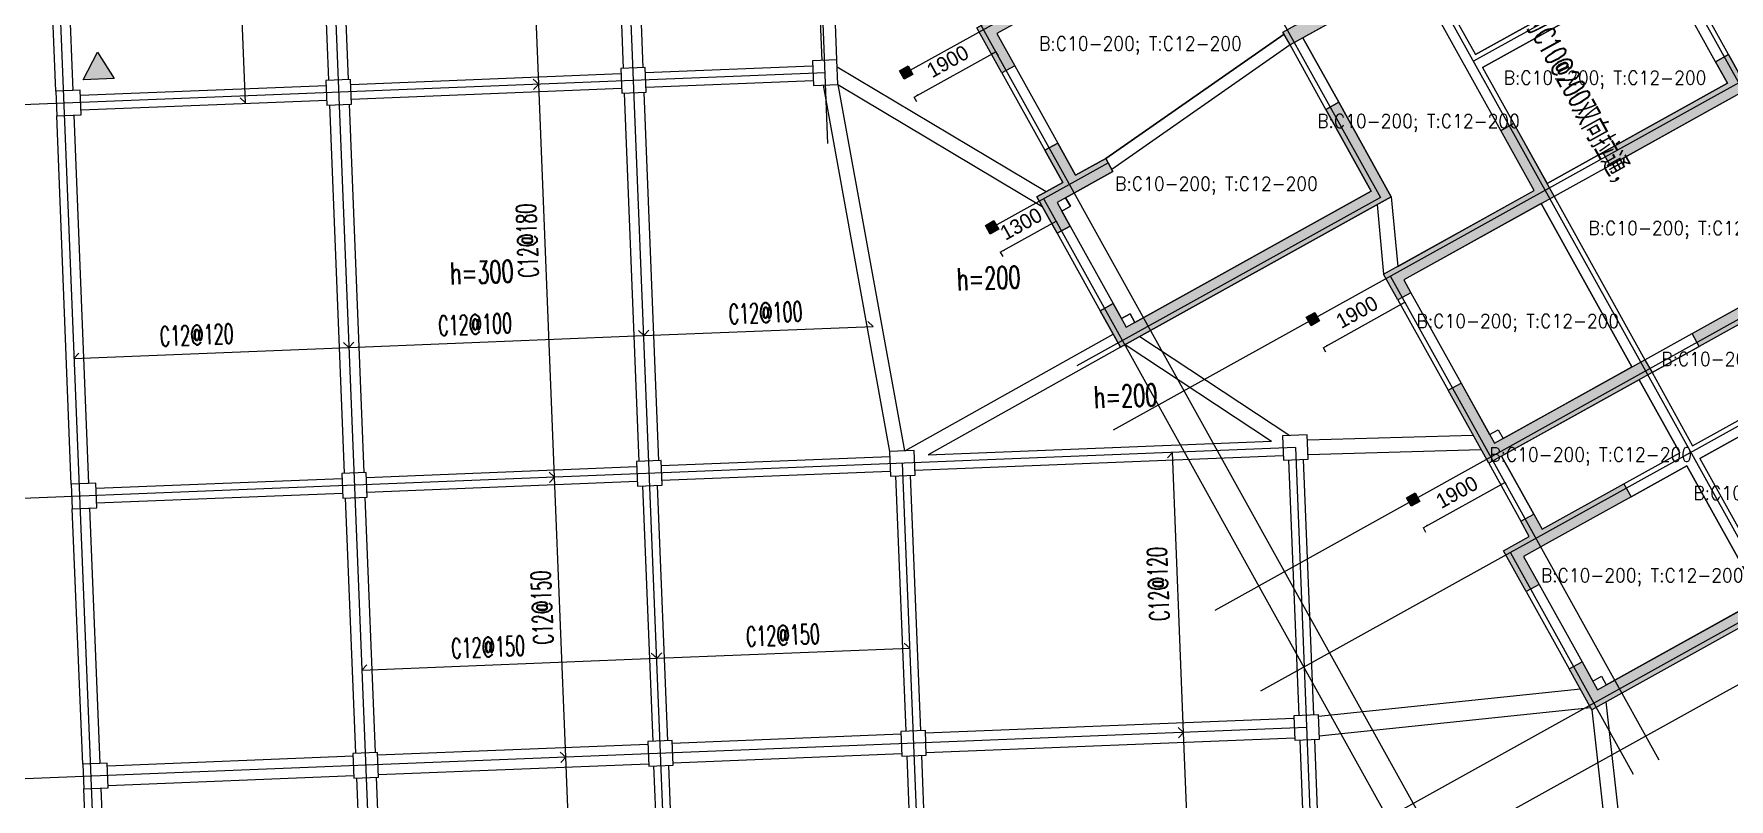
# Model space of a CAD drawing. Header units: millimetres. Extents: x 129427 to 386235, y 419441 to 703525.
# Drawn here: x 182723 to 217199, y 534937 to 550502 of the extents above; entities that cross this region are included whole.
import ezdxf
from ezdxf.enums import TextEntityAlignment as Align

# ---------------------------------------------------------------- set-up
doc = ezdxf.new("R2010")
doc.units = ezdxf.units.MM
doc.header["$LTSCALE"] = 100
for name, color, linetype in [('B-dote', 253, 'Continuous'), ('B-TEXT', 7, 'Continuous'), ('B-板厚', 2, 'Continuous'), ('B-正筋文字', 7, 'Continuous'), ('B-正筋钢筋', 6, 'Continuous'), ('B-沉降观测点', 5, 'Continuous'), ('COLU', 7, 'Continuous'), ('colu-1层', 6, 'Continuous'), ('GZ', 7, 'Continuous'), ('h填实-1层', 254, 'Continuous'), ('h填实-GZ', 254, 'Continuous'), ('h斜线-1层', 7, 'Continuous'), ('h斜线-墙', 7, 'Continuous'), ('h斜线-柱', 7, 'Continuous'), ('WALL', 3, 'Continuous'), ('wall-主楼', 2, 'Continuous'), ('梁', 4, 'Continuous'), ('梁虚线', 4, 'Continuous')]:
    doc.layers.add(name, color=color, linetype=linetype)
doc.layers.add('floor2', color=1, linetype='Continuous', lineweight=0)
doc.styles.get("Standard").update_dxf_attribs({"font": 'standard'})
doc.styles.add('汉字', font='汉字')
doc.dimstyles.get("Standard").update_dxf_attribs({"dimtxt": 300, "dimasz": 100, "dimexe": 100, "dimexo": 250, "dimgap": 100, "dimtad": 0, "dimtoh": 1, "dimdec": 0, "dimdsep": 46, "dimcen": 0.09, "dimclrt": 7, "dimadec": 0, "dimazin": 0, "dimtfac": 1, "dimtdec": 4, "dimtofl": 0, "dimtmove": 0, "dimatfit": 3, "dimfxl": 4, "dimfxlon": 1, "dimtolj": 1, "dimtzin": 0, "dimarcsym": 0})

# ---------------------------------------------------------------- blocks, each defined once
blk = doc.blocks.new('A$C7FDE0673')
at = {"layer": 'B-沉降观测点'}
blk.add_hatch(color=256, dxfattribs=at).paths.add_polyline_path([(318, 551), (0, 0), (636, 0)], flags=0)
blk.add_lwpolyline([(0, 0), (318, 551), (636, 0)], close=True, dxfattribs=at)
blk = doc.blocks.new('*D40')
at = {"layer": 'GZ', "color": 0, "linetype": 'ByBlock', "lineweight": -2}
for p, q in [((200623, 549218), (202284, 550140)), ((202282, 550144), (202333, 550053)), ((200621, 549221), (200672, 549130))]:
    blk.add_line(p, q, dxfattribs=at)
for points in [[(202284, 550140), (202205, 550077), (202189, 550106)], [(200623, 549218), (200703, 549281), (200719, 549252)]]:
    blk.add_solid(points, dxfattribs=at)
at = {"layer": 'GZ', "color": 7, "linetype": 'Continuous', "lineweight": -2, "insert": (201308, 549941), "char_height": 300, "width": 685, "attachment_point": 5, "rotation": 29.0454, "style": '汉字'}
blk.add_mtext('1900', dxfattribs=at)
blk = doc.blocks.new('*D520')
at = {"layer": 'GZ', "color": 0, "linetype": 'ByBlock', "lineweight": -2}
for p, q in [((202378, 546059), (203514, 546690)), ((203512, 546693), (203563, 546602)), ((202376, 546062), (202426, 545971))]:
    blk.add_line(p, q, dxfattribs=at)
for points in [[(203514, 546690), (203435, 546627), (203419, 546656)], [(202378, 546059), (202457, 546122), (202473, 546093)]]:
    blk.add_solid(points, dxfattribs=at)
at = {"layer": 'GZ', "color": 7, "linetype": 'Continuous', "lineweight": -2, "insert": (202800, 546637), "char_height": 300, "width": 690, "attachment_point": 5, "rotation": 29.0454, "style": '汉字'}
blk.add_mtext('1300', dxfattribs=at)
blk = doc.blocks.new('*D42')
at = {"layer": 'GZ', "color": 0, "linetype": 'ByBlock', "lineweight": -2}
for p, q in [((208945, 544119), (210606, 545042)), ((210604, 545045), (210655, 544954)), ((208943, 544123), (208994, 544032))]:
    blk.add_line(p, q, dxfattribs=at)
for points in [[(210606, 545042), (210527, 544978), (210511, 545008)], [(208945, 544119), (209025, 544182), (209041, 544153)]]:
    blk.add_solid(points, dxfattribs=at)
at = {"layer": 'GZ', "color": 7, "linetype": 'Continuous', "lineweight": -2, "insert": (209630, 544843), "char_height": 300, "width": 685, "attachment_point": 5, "rotation": 29.0454, "style": '汉字'}
blk.add_mtext('1900', dxfattribs=at)
blk = doc.blocks.new('*D571')
at = {"layer": 'GZ', "color": 0, "linetype": 'ByBlock', "lineweight": -2}
for p, q in [((210979, 540458), (212640, 541380)), ((212638, 541384), (212688, 541293)), ((210977, 540461), (211027, 540370))]:
    blk.add_line(p, q, dxfattribs=at)
for points in [[(212640, 541380), (212560, 541317), (212544, 541346)], [(210979, 540458), (211058, 540521), (211074, 540492)]]:
    blk.add_solid(points, dxfattribs=at)
at = {"layer": 'GZ', "color": 7, "linetype": 'Continuous', "lineweight": -2, "insert": (211664, 541181), "char_height": 300, "width": 685, "attachment_point": 5, "rotation": 29.0454, "style": '汉字'}
blk.add_mtext('1900', dxfattribs=at)

msp = doc.modelspace()

# ---------------------------------------------------------------- hatches: boundary and pattern name
at = {"layer": 'h填实-1层'}
for points in [[(204930, 551967.1), (202307.3, 550510.6), (202671.4, 549854.9), (202409.2, 549709.3), (201899.4, 550627.2), (204784.4, 552229.4)], [(211000.5, 551334.7), (210806.2, 551684.5), (208271, 550276.5), (208125.3, 550538.8), (210922.9, 552092.4), (211262.8, 551480.3)], [(218318.9, 549279.4), (218056.6, 549133.8), (217838.2, 549527.2), (214778.2, 547827.9), (214632.5, 548090.1), (217167.8, 549498.1), (216925.1, 549935.2), (217187.3, 550080.8), (217430.1, 549643.7), (217954.8, 549935.1)], [(204671.5, 545017.6), (204938.5, 544536.8), (209921.7, 547304.1), (208999.3, 548965.1), (209261.6, 549110.7), (210329.6, 547187.5), (204821.9, 544128.9), (204409.2, 544872)], [(210465.2, 545089.5), (210173.9, 545614.1), (213233.8, 547313.3), (212554.1, 548537.3), (212816.3, 548682.9), (213641.7, 547196.7), (210581.9, 545497.4), (210727.5, 545235.2)], [(203535.7, 546445.8), (203123, 547188.9), (203647.2, 547480), (203283.1, 548135.7), (203545.3, 548281.3), (203909.5, 547625.6), (204521.4, 547965.5), (204667.1, 547703.2), (203531, 547072.3), (203798, 546591.4)], [(216448.3, 544408.7), (219158.4, 545913.7), (219037, 546132.3), (219299.3, 546277.9), (219566.3, 545797.1), (216593.9, 544146.4)], [(211747.1, 543399.3), (212426.8, 542175.3), (215486.6, 543874.6), (215632.2, 543612.3), (212310.1, 541767.4), (211484.8, 543253.6)], [(213334.5, 539305.1), (213072.2, 539159.4), (212611, 539989.9), (213135.5, 540281.2), (212965.6, 540587.2), (213227.8, 540732.9), (213397.8, 540426.9), (215058.8, 541349.3), (215204.5, 541087.1), (213543.4, 540164.6), (213018.9, 539873.3)], [(219356.3, 538245.4), (218613.2, 537832.7), (218079.1, 538794.4), (214407.3, 536755.3), (213946.1, 537585.8), (214208.4, 537731.4), (214523.9, 537163.2), (218195.7, 539202.3), (218729.8, 538240.6), (219210.6, 538507.7)]]:
    msp.add_hatch(color=256, dxfattribs=at).paths.add_polyline_path(points, flags=0)
at = {"layer": 'h填实-GZ'}
for points in [[(200500.6, 549850.4), (200597.7, 549675.6), (200422.9, 549578.5), (200325.8, 549753.3)], [(202248.4, 546703.2), (202345.5, 546528.3), (202170.7, 546431.2), (202073.6, 546606.1)], [(208775.2, 544837.3), (208872.3, 544662.4), (208697.4, 544565.3), (208600.3, 544740.2)], [(210814.3, 541165.5), (210911.4, 540990.6), (210736.5, 540893.5), (210639.4, 541068.4)]]:
    msp.add_hatch(color=256, dxfattribs=at).paths.add_polyline_path(points, flags=0)
at = {"layer": 'h斜线-1层'}
h = msp.add_hatch(dxfattribs=at)
h.set_pattern_fill('ANSI31', color=256, scale=40, angle=-60.95463, style=0)
h.set_pattern_definition([])
h.paths.add_polyline_path([(203802.5, 546994.3), (203705.4, 547169.2), (203531, 547072.3), (203628.1, 546897.4)], flags=0)
h = msp.add_hatch(dxfattribs=at)
h.set_pattern_fill('ANSI31', color=256, scale=40, angle=-60.95463, style=0)
h.set_pattern_definition([])
h.paths.add_polyline_path([(205113.4, 544633.9), (205016.3, 544808.7), (204841.4, 544711.6), (204938.5, 544536.8)], flags=0)
h = msp.add_hatch(dxfattribs=at)
h.set_pattern_fill('ANSI31', color=256, scale=40, angle=-60.95463, style=0)
h.set_pattern_definition([])
h.paths.add_polyline_path([(212601.6, 542272.5), (212504.5, 542447.3), (212329.7, 542350.2), (212426.8, 542175.3)], flags=0)
h = msp.add_hatch(dxfattribs=at)
h.set_pattern_fill('ANSI31', color=256, scale=40, angle=-60.95463, style=0)
h.set_pattern_definition([])
h.paths.add_polyline_path([(214698.8, 537260.3), (214601.7, 537435.1), (214426.8, 537338), (214523.9, 537163.2)], flags=0)
at = {"layer": 'h斜线-墙'}
h = msp.add_hatch(dxfattribs=at)
h.set_pattern_fill('ANSI31', color=256, scale=40, angle=2.29877, style=0)
h.set_pattern_definition([])
h.paths.add_polyline_path([(182866.4, 556827.8), (183216.1, 556841.8), (183516.9, 549347.9), (183167.2, 549333.8)], flags=0)
h = msp.add_hatch(dxfattribs=at)
h.set_pattern_fill('ANSI31', color=256, scale=40, angle=2.29877, style=0)
h.set_pattern_definition([])
h.paths.add_polyline_path([(183187.3, 548834.2), (183537, 548848.3), (183833.8, 541354.2), (183484.1, 541340.2)], flags=0)
h = msp.add_hatch(dxfattribs=at)
h.set_pattern_fill('ANSI31', color=256, scale=40, angle=2.29877, style=0)
h.set_pattern_definition([])
h.paths.add_polyline_path([(183504.2, 540840.6), (183853.9, 540854.6), (184066.5, 535658.9), (183716.7, 535644.8)], flags=0)
h = msp.add_hatch(dxfattribs=at)
h.set_pattern_fill('ANSI31', color=256, scale=40, angle=2.29877, style=0)
h.set_pattern_definition([])
h.paths.add_polyline_path([(183736.8, 535145.2), (184086.5, 535159.3), (184307.1, 529663.7), (183957.4, 529649.7)], flags=0)
at = {"layer": 'h斜线-柱'}
h = msp.add_hatch(dxfattribs=at)
h.set_pattern_fill('ANSI31', color=256, scale=40, angle=2.29877, style=0)
h.set_pattern_definition([])
h.paths.add_polyline_path([(198574.9, 549451.9), (199074.5, 549472), (199054.4, 549971.6), (198554.8, 549951.5)], flags=0)
h = msp.add_hatch(dxfattribs=at)
h.set_pattern_fill('ANSI31', color=256, scale=40, angle=2.29877, style=0)
h.set_pattern_definition([])
h.paths.add_polyline_path([(188682.9, 549054.8), (189182.5, 549074.9), (189162.4, 549574.5), (188662.8, 549554.4)], flags=0)
h = msp.add_hatch(dxfattribs=at)
h.set_pattern_fill('ANSI31', color=256, scale=40, angle=2.29877, style=0)
h.set_pattern_definition([])
h.paths.add_polyline_path([(194678, 549295.5), (195177.6, 549315.5), (195157.6, 549815.1), (194658, 549795.1)], flags=0)
h = msp.add_hatch(dxfattribs=at)
h.set_pattern_fill('ANSI31', color=256, scale=40, angle=2.29877, style=0)
h.set_pattern_definition([])
h.paths.add_polyline_path([(183187.3, 548834.2), (183686.9, 548854.3), (183666.8, 549353.9), (183167.2, 549333.8)], flags=0)
h = msp.add_hatch(dxfattribs=at)
h.set_pattern_fill('ANSI31', color=256, scale=40, angle=2.29877, style=0)
h.set_pattern_definition([])
h.paths.add_polyline_path([(208138.3, 541829.4), (208637.9, 541849.4), (208617.9, 542349), (208118.3, 542329)], flags=0)
h = msp.add_hatch(dxfattribs=at)
h.set_pattern_fill('ANSI31', color=256, scale=40, angle=2.29877, style=0)
h.set_pattern_definition([])
h.paths.add_polyline_path([(200144.8, 541508.5), (200644.4, 541528.5), (200624.3, 542028.1), (200124.7, 542008.1)], flags=0)
h = msp.add_hatch(dxfattribs=at)
h.set_pattern_fill('ANSI31', color=256, scale=40, angle=2.29877, style=0)
h.set_pattern_definition([])
h.paths.add_polyline_path([(194998.9, 541301.9), (195498.5, 541322), (195478.5, 541821.6), (194978.9, 541801.5)], flags=0)
h = msp.add_hatch(dxfattribs=at)
h.set_pattern_fill('ANSI31', color=256, scale=40, angle=2.29877, style=0)
h.set_pattern_definition([])
h.paths.add_polyline_path([(183504.2, 540840.6), (184003.8, 540860.6), (183983.7, 541360.2), (183484.1, 541340.2)], flags=0)
h = msp.add_hatch(dxfattribs=at)
h.set_pattern_fill('ANSI31', color=256, scale=40, angle=2.29877, style=0)
h.set_pattern_definition([])
h.paths.add_polyline_path([(189003.7, 541061.3), (189503.3, 541081.4), (189483.3, 541581), (188983.7, 541560.9)], flags=0)
h = msp.add_hatch(dxfattribs=at)
h.set_pattern_fill('ANSI31', color=256, scale=40, angle=2.29877, style=0)
h.set_pattern_definition([])
h.paths.add_polyline_path([(208367, 536134), (208866.6, 536154), (208846.5, 536653.6), (208346.9, 536633.6)], flags=0)
h = msp.add_hatch(dxfattribs=at)
h.set_pattern_fill('ANSI31', color=256, scale=40, angle=2.29877, style=0)
h.set_pattern_definition([])
h.paths.add_polyline_path([(195227.5, 535606.5), (195727.1, 535626.6), (195707.1, 536126.2), (195207.5, 536106.1)], flags=0)
h = msp.add_hatch(dxfattribs=at)
h.set_pattern_fill('ANSI31', color=256, scale=40, angle=2.29877, style=0)
h.set_pattern_definition([])
h.paths.add_polyline_path([(200373.4, 535813.1), (200873, 535833.1), (200852.9, 536332.7), (200353.3, 536312.7)], flags=0)
h = msp.add_hatch(dxfattribs=at)
h.set_pattern_fill('ANSI31', color=256, scale=40, angle=2.29877, style=0)
h.set_pattern_definition([])
h.paths.add_polyline_path([(189232.4, 535365.8), (189732, 535385.9), (189711.9, 535885.5), (189212.3, 535865.4)], flags=0)
h = msp.add_hatch(dxfattribs=at)
h.set_pattern_fill('ANSI31', color=256, scale=40, angle=2.29877, style=0)
h.set_pattern_definition([])
h.paths.add_polyline_path([(183736.8, 535145.2), (184236.4, 535165.3), (184216.3, 535664.9), (183716.7, 535644.8)], flags=0)

# ---------------------------------------------------------------- linework, layer by layer
at = {"layer": 'B-dote'}
for p, q in [((197411.7, 487429.9), (189943.7, 673465)), ((178353.1, 672999.8), (185821, 486964.6)), ((183948.6, 673224.4), (191416.5, 487189.3)), ((195623.4, 573256.8), (210109.7, 547171.5)), ((208070.8, 566290.8), (222850.1, 539678)), ((204138.1, 564103.6), (218920.9, 537484.5)), ((199122.4, 555833.8), (211577.3, 533406.3)), ((198872.4, 548274.1), (198581, 555533.1)), ((219600.1, 554166), (212000.7, 549945.7)), ((200546.3, 549761.4), (206756.2, 553210.1)), ((221056.6, 551543.3), (204671.5, 542443.9)), ((198814.7, 549711.7), (181481.2, 549015.9)), ((202314.2, 546625.3), (204570, 547878.1)), ((203264, 547140.2), (211047.9, 533123.8)), ((210109.7, 547171.5), (203934.8, 543750.7)), ((224018.2, 546210.5), (207667.1, 537130)), ((219431.6, 545833.7), (206739.8, 538775)), ((210313.6, 545568.5), (215773.7, 535736.7)), ((208378.1, 542089.2), (181802.1, 541022.4)), ((208378.1, 542089.2), (210551.1, 487957.4)), ((226251.5, 542189), (209926.2, 533122.8)), ((200384.5, 541768.3), (202557.5, 487636.5)), ((209386, 534081.1), (220740.7, 540386.8)), ((212750.8, 539944.1), (215249.1, 535445.4)), ((208606.7, 536393.8), (182030.7, 535327))]:
    msp.add_line(p, q, dxfattribs=at)
at = {"layer": 'B-正筋钢筋'}
for points in [[(192878.6, 549579.6), (192988.8, 549477.9), (192673.4, 557335.8), (192571.6, 557225.6)], [(186919, 549204.5), (187029.3, 549102.8), (186710.8, 557034.6), (186609.1, 556924.4)], [(193199.4, 541586), (193309.7, 541484.3), (192988.8, 549477.9), (192887, 549367.7)], [(189232.7, 544234.4), (189131, 544124.2), (195126.2, 544364.8), (195015.9, 544466.6)], [(195227.9, 544475.1), (195126.2, 544364.8), (199790.5, 544552.1), (199680.2, 544653.8)], [(183637.2, 544009.8), (183535.5, 543899.6), (189131, 544124.2), (189020.8, 544225.9)], [(205995.8, 536395.1), (206106.1, 536293.4), (205877.4, 541988.8), (205775.7, 541878.6)], [(193428.1, 535890.6), (193538.3, 535788.9), (193309.7, 541484.3), (193207.9, 541374.1)], [(189496.2, 537671.3), (189394.4, 537561.1), (195389.6, 537801.7), (195279.4, 537903.5)], [(195491.3, 537911.9), (195389.6, 537801.7), (200535.5, 538008.3), (200425.3, 538110)], [(206236.7, 530395.5), (206346.9, 530293.8), (206106.1, 536293.4), (206004.3, 536183.2)], [(193668.7, 529895.5), (193779, 529793.7), (193538.3, 535788.9), (193436.6, 535678.7)]]:
    msp.add_lwpolyline(points, dxfattribs=at)
at = {"layer": 'COLU'}
for points in [[(198574.9, 549451.9), (199074.5, 549472), (199054.4, 549971.6), (198554.8, 549951.5)], [(188682.9, 549054.8), (189182.5, 549074.9), (189162.4, 549574.5), (188662.8, 549554.4)], [(194678, 549295.5), (195177.6, 549315.5), (195157.6, 549815.1), (194658, 549795.1)], [(183187.3, 548834.2), (183686.9, 548854.3), (183666.8, 549353.9), (183167.2, 549333.8)], [(208138.3, 541829.4), (208637.9, 541849.4), (208617.9, 542349), (208118.3, 542329)], [(200144.8, 541508.5), (200644.4, 541528.5), (200624.3, 542028.1), (200124.7, 542008.1)], [(194998.9, 541301.9), (195498.5, 541322), (195478.5, 541821.6), (194978.9, 541801.5)], [(183504.2, 540840.6), (184003.8, 540860.6), (183983.7, 541360.2), (183484.1, 541340.2)], [(189003.7, 541061.3), (189503.3, 541081.4), (189483.3, 541581), (188983.7, 541560.9)], [(208367, 536134), (208866.6, 536154), (208846.5, 536653.6), (208346.9, 536633.6)], [(195227.5, 535606.5), (195727.1, 535626.6), (195707.1, 536126.2), (195207.5, 536106.1)], [(200373.4, 535813.1), (200873, 535833.1), (200852.9, 536332.7), (200353.3, 536312.7)], [(189232.4, 535365.8), (189732, 535385.9), (189711.9, 535885.5), (189212.3, 535865.4)], [(183736.8, 535145.2), (184236.4, 535165.3), (184216.3, 535664.9), (183716.7, 535644.8)]]:
    msp.add_lwpolyline(points, close=True, dxfattribs=at)
at = {"layer": 'colu-1层'}
for points in [[(204930, 551967.1), (202307.3, 550510.6), (202671.4, 549854.9), (202409.2, 549709.3), (201899.4, 550627.2), (204784.4, 552229.4)], [(211000.5, 551334.7), (210806.2, 551684.5), (208271, 550276.5), (208125.3, 550538.8), (210922.9, 552092.4), (211262.8, 551480.3)], [(218318.9, 549279.4), (218056.6, 549133.8), (217838.2, 549527.2), (214778.2, 547827.9), (214632.5, 548090.1), (217167.8, 549498.1), (216925.1, 549935.2), (217187.3, 550080.8), (217430.1, 549643.7), (217954.8, 549935.1)], [(204671.5, 545017.6), (204938.5, 544536.8), (209921.7, 547304.1), (208999.3, 548965.1), (209261.6, 549110.7), (210329.6, 547187.5), (204821.9, 544128.9), (204409.2, 544872)], [(210465.2, 545089.5), (210173.9, 545614.1), (213233.8, 547313.3), (212554.1, 548537.3), (212816.3, 548682.9), (213641.7, 547196.7), (210581.9, 545497.4), (210727.5, 545235.2)], [(203535.7, 546445.8), (203123, 547188.9), (203647.2, 547480), (203283.1, 548135.7), (203545.3, 548281.3), (203909.5, 547625.6), (204521.4, 547965.5), (204667.1, 547703.2), (203531, 547072.3), (203798, 546591.4)], [(216448.3, 544408.7), (219158.4, 545913.7), (219037, 546132.3), (219299.3, 546277.9), (219566.3, 545797.1), (216593.9, 544146.4)], [(211747.1, 543399.3), (212426.8, 542175.3), (215486.6, 543874.6), (215632.2, 543612.3), (212310.1, 541767.4), (211484.8, 543253.6)], [(213334.5, 539305.1), (213072.2, 539159.4), (212611, 539989.9), (213135.5, 540281.2), (212965.6, 540587.2), (213227.8, 540732.9), (213397.8, 540426.9), (215058.8, 541349.3), (215204.5, 541087.1), (213543.4, 540164.6), (213018.9, 539873.3)], [(219356.3, 538245.4), (218613.2, 537832.7), (218079.1, 538794.4), (214407.3, 536755.3), (213946.1, 537585.8), (214208.4, 537731.4), (214523.9, 537163.2), (218195.7, 539202.3), (218729.8, 538240.6), (219210.6, 538507.7)]]:
    msp.add_lwpolyline(points, close=True, dxfattribs=at)
at = {"layer": 'floor2'}
for p, q in [((212039.5, 550081.7), (215536.5, 552023.7)), ((210806.3, 551684.5), (208533.2, 550422.2)), ((215682.1, 551761.4), (212185.2, 549819.4)), ((216925.1, 549935.2), (215954.1, 551683.7)), ((212554.1, 548537.3), (211000.5, 551334.8)), ((211262.7, 551480.5), (212039.5, 550081.7)), ((202307.3, 550510.6), (202671.4, 549854.9)), ((204521.4, 547965.5), (208149, 550496.2)), ((208271, 550276.5), (204643.3, 547746.1)), ((208149, 550496.2), (208125.3, 550538.8)), ((208999.2, 548965.2), (208271, 550276.5)), ((208533.2, 550422.2), (209261.5, 549110.8)), ((217167.8, 549498.1), (216925.1, 549935.2)), ((202671.4, 549854.9), (203545.3, 548281.3)), ((212185.2, 549819.4), (212816.3, 548682.9)), ((214632.5, 548090.1), (217167.8, 549498.1)), ((217313.5, 549235.8), (214778.2, 547827.9)), ((209921.7, 547304.1), (208999.2, 548965.2)), ((209261.5, 549110.8), (210329.6, 547187.5)), ((213233.8, 547313.3), (212554.1, 548537.3)), ((212816.3, 548682.9), (213496, 547459)), ((203545.3, 548281.3), (203909.5, 547625.6)), ((203909.5, 547625.6), (204521.4, 547965.5)), ((213496, 547459), (214632.5, 548090.1)), ((204667.1, 547703.2), (203705.4, 547169.2)), ((204643.3, 547746.1), (204667.1, 547703.2)), ((214778.2, 547827.9), (213641.7, 547196.7)), ((203705.4, 547169.2), (203802.5, 546994.3)), ((205113.4, 544633.9), (209921.7, 547304.1)), ((210329.6, 547187.5), (210458.9, 545772.3)), ((210458.9, 545772.3), (213233.8, 547313.3)), ((213641.7, 547196.7), (215486.6, 543874.6)), ((203802.5, 546994.3), (203627.7, 546897.2)), ((203627.7, 546897.2), (203797.6, 546591.2)), ((213379.4, 547051.1), (210581.9, 545497.4)), ((215224.3, 543729), (213379.4, 547051.1)), ((203797.6, 546591.2), (204671.5, 545017.6)), ((216448.3, 544408.7), (219158.4, 545913.7)), ((210581.9, 545497.4), (210727.5, 545235.2)), ((219304, 545651.4), (216593.9, 544146.4)), ((210727.5, 545235.2), (210727.5, 545235.2)), ((210727.5, 545235.2), (211747.1, 543399.3)), ((204671.5, 545017.6), (204841.4, 544711.6)), ((204841.4, 544711.6), (205016.3, 544808.7)), ((205016.3, 544808.7), (205113.4, 544633.9)), ((215486.6, 543874.6), (216448.3, 544408.7)), ((216448.3, 544408.7), (216448.3, 544408.7)), ((216593.9, 544146.4), (215632.2, 543612.3)), ((216593.9, 544146.4), (216593.9, 544146.4)), ((212601.6, 542272.5), (215224.3, 543729)), ((215486.6, 543874.6), (215486.6, 543874.6)), ((215486.6, 543874.6), (215486.6, 543874.6)), ((211747.1, 543399.3), (211747.1, 543399.3)), ((211747.1, 543399.3), (212329.7, 542350.2)), ((215370, 543466.7), (212572.4, 541913.1)), ((216195.3, 541980.5), (215370, 543466.7)), ((215632.2, 543612.3), (215632.2, 543612.3)), ((215632.2, 543612.3), (215632.2, 543612.3)), ((215632.2, 543612.3), (216457.6, 542126.1)), ((216457.6, 542126.1), (218818, 543437)), ((218963.7, 543174.7), (216603.2, 541863.9)), ((212329.7, 542350.2), (212504.5, 542447.3)), ((212504.5, 542447.3), (212601.6, 542272.5)), ((215058.8, 541349.3), (216195.3, 541980.5)), ((212572.4, 541913.1), (213227.8, 540732.9)), ((216341, 541718.2), (215204.5, 541087.1)), ((217846, 539008.1), (216341, 541718.2)), ((216603.2, 541863.9), (218108.3, 539153.7)), ((213397.8, 540426.9), (215058.8, 541349.3)), ((215058.8, 541349.3), (215058.8, 541349.3)), ((215204.5, 541087.1), (213543.4, 540164.6)), ((215204.5, 541087.1), (215204.5, 541087.1)), ((213227.8, 540732.9), (213397.8, 540426.9)), ((213543.4, 540164.6), (213018.9, 539873.3)), ((213018.9, 539873.3), (213334.5, 539305.1)), ((213334.5, 539305.1), (214208.4, 537731.4)), ((214698.8, 537260.3), (217846, 539008.1)), ((214208.4, 537731.4), (214426.8, 537338)), ((214426.8, 537338), (214601.7, 537435.1)), ((214601.7, 537435.1), (214698.8, 537260.3))]:
    msp.add_line(p, q, dxfattribs=at)
at = {"layer": 'GZ'}
for points in [[(200500.6, 549850.4), (200597.7, 549675.6), (200422.9, 549578.5), (200325.8, 549753.3)], [(202248.4, 546703.2), (202345.5, 546528.3), (202170.7, 546431.2), (202073.6, 546606.1)], [(208775.2, 544837.3), (208872.3, 544662.4), (208697.4, 544565.3), (208600.3, 544740.2)], [(210814.3, 541165.5), (210911.4, 540990.6), (210736.5, 540893.5), (210639.4, 541068.4)]]:
    msp.add_lwpolyline(points, close=True, dxfattribs=at)
at = {"layer": 'WALL'}
for points in [[(182866.4, 556827.8), (183216.1, 556841.8), (183516.9, 549347.9), (183167.2, 549333.8)], [(183187.3, 548834.2), (183537, 548848.3), (183833.8, 541354.2), (183484.1, 541340.2)], [(183504.2, 540840.6), (183853.9, 540854.6), (184066.5, 535658.9), (183716.7, 535644.8)], [(183736.8, 535145.2), (184086.5, 535159.3), (184307.1, 529663.7), (183957.4, 529649.7)]]:
    msp.add_lwpolyline(points, close=True, dxfattribs=at)
at = {"layer": 'wall-主楼'}
for points in [[(204930, 551967.1), (202307.3, 550510.6), (202671.4, 549854.9), (202409.2, 549709.3), (201899.4, 550627.2), (204784.4, 552229.4)], [(210922.9, 552092.4), (211262.7, 551480.5), (211000.5, 551334.8), (210806.3, 551684.5), (208271, 550276.5), (208125.3, 550538.8)], [(217167.8, 549498.1), (214632.5, 548090.1), (214778.2, 547827.9), (217663.2, 549430), (217760.3, 549255.2), (217935.1, 549352.3), (218056.5, 549133.7), (218318.8, 549279.4), (217954.6, 549935), (217430.1, 549643.7), (217187.3, 550080.9), (216925.1, 549935.2)], [(208999.2, 548965.2), (209921.7, 547304.1), (205113.4, 544633.9), (205016.3, 544808.7), (204841.4, 544711.6), (204671.5, 545017.6), (204409.2, 544872), (204821.9, 544128.9), (210329.6, 547187.5), (209261.5, 549110.8)], [(210465.2, 545089.5), (210173.9, 545614.1), (213233.8, 547313.3), (212554.1, 548537.3), (212816.3, 548682.9), (213641.7, 547196.7), (210581.9, 545497.4), (210727.5, 545235.2)], [(203545.3, 548281.3), (203283.1, 548135.7), (203647.2, 547480), (203122.7, 547188.7), (203535.3, 546445.6), (203797.6, 546591.2), (203627.7, 546897.2), (203802.5, 546994.3), (203705.4, 547169.2), (204667.1, 547703.2), (204521.4, 547965.5), (203909.5, 547625.6)], [(219158.4, 545913.7), (219037, 546132.3), (219299.3, 546277.9), (219566.3, 545797.1), (216593.9, 544146.4), (216448.3, 544408.7)], [(212601.6, 542272.5), (215486.6, 543874.6), (215632.2, 543612.3), (212310.2, 541767.4), (211484.8, 543253.6), (211747.1, 543399.3), (212329.7, 542350.2), (212504.5, 542447.3)], [(218904.6, 538337.7), (219210.6, 538507.7), (219356.3, 538245.4), (218613.2, 537832.7), (218079.1, 538794.4), (214407.3, 536755.3), (213946.1, 537585.8), (214208.4, 537731.4), (214426.8, 537338), (214601.7, 537435.1), (214698.8, 537260.3), (218195.7, 539202.3), (218632.7, 538415.5), (218807.5, 538512.6)]]:
    msp.add_lwpolyline(points, close=True, dxfattribs=at)
msp.add_lwpolyline([(213072.2, 539159.4), (212611, 539989.9), (213135.5, 540281.2), (212965.6, 540587.2), (213227.8, 540732.9), (213397.8, 540426.9), (215058.8, 541349.3), (215204.5, 541087.1), (213543.4, 540164.6), (213018.9, 539873.3), (213334.5, 539305.1), (213072.2, 539159.4)], dxfattribs=at)
at = {"layer": '梁'}
for p, q in [((217187.3, 550080.8), (216216.4, 551829.2)), ((202409.2, 549709.3), (203283.1, 548135.7)), ((210044.6, 547029.3), (210173.9, 545614.1)), ((203535.3, 546445.6), (204409.2, 544872)), ((210465.2, 545089.5), (211484.8, 543253.6)), ((212310.1, 541767.4), (212965.6, 540587.2)), ((213072.2, 539159.4), (213946.1, 537585.8))]:
    msp.add_line(p, q, dxfattribs=at)
at = {"layer": '梁虚线'}
for p, q in [((188411.9, 557051.4), (188712.7, 549557.5)), ((188811.7, 557065.4), (189112.5, 549571.4)), ((194417.1, 557041.3), (194707.9, 549798.1)), ((194816.8, 557057.3), (195107.7, 549812.1)), ((198754.7, 549959.5), (198534.2, 555451.9)), ((199054.4, 549971.6), (198830.2, 555557.1)), ((215536.5, 552023.7), (212039.5, 550081.7)), ((212185.2, 549819.4), (215682.9, 551761.8)), ((216925.1, 549935.2), (215954.1, 551683.7)), ((212554.1, 548537.3), (211000.5, 551334.8)), ((211262.7, 551480.5), (212039.5, 550081.7)), ((208149, 550496.3), (204521.4, 547965.5)), ((208271, 550276.5), (204643.3, 547746.1)), ((208999.2, 548965.2), (208271, 550276.5)), ((209261.5, 549110.8), (208533.2, 550422.2)), ((189167.2, 549474.6), (194662.8, 549695.2)), ((195162.4, 549715.3), (198559.6, 549851.6)), ((199060.1, 549829.9), (203310.3, 547294.6)), ((202671.4, 549854.9), (203545.3, 548281.3)), ((212185.2, 549819.4), (212816.3, 548682.9)), ((183671.6, 549254), (188667.6, 549454.5)), ((189177.7, 549174.8), (194673.2, 549395.4)), ((194727.9, 549298.5), (195028.8, 541804.6)), ((195127.7, 549312.5), (195428.5, 541818.5)), ((195172.8, 549415.4), (198570.1, 549551.8)), ((198771.5, 549461.5), (200125.1, 542008.2)), ((199074.5, 549472), (200427.8, 542020.3)), ((199074.5, 549472), (203231.6, 546992.2)), ((183682.1, 548954.2), (188678.1, 549154.7)), ((188732.8, 549057.9), (189033.6, 541563.9)), ((189132.5, 549071.8), (189433.4, 541577.9)), ((214632.5, 548090.1), (213496, 547459)), ((214778.2, 547827.9), (213641.7, 547196.7)), ((210329.6, 547187.5), (210458.9, 545772.3)), ((213641.7, 547196.7), (215486.6, 543874.6)), ((213379.4, 547051), (215224.3, 543729)), ((203797.6, 546591.2), (204671.5, 545017.6)), ((210727.5, 545235.2), (211747.1, 543399.3)), ((204664.9, 544384.8), (200440.7, 542020.8)), ((215486.6, 543874.6), (216448.3, 544408.7)), ((204821.9, 544128.9), (200909.8, 541939.5)), ((204916.8, 544181.6), (207895.1, 542219.9)), ((205212.7, 544345.9), (208265.2, 542335.4)), ((215632.2, 543612.3), (216593.9, 544146.4)), ((215370, 543466.7), (216195.3, 541980.5)), ((215632.2, 543612.3), (216457.6, 542126.1)), ((216457.6, 542126.1), (218818, 543437)), ((216603.2, 541863.9), (218963.7, 543174.7)), ((208622.1, 542243.4), (211991.9, 542340.5)), ((212329.7, 542350.2), (212329.7, 542350.2)), ((200909.8, 541939.5), (207895.1, 542219.9)), ((208634.1, 541943.7), (212156, 542045.1)), ((215058.8, 541349.3), (216195.3, 541980.5)), ((189485.1, 541480.9), (194983.6, 541701.6)), ((195483.2, 541721.7), (200129.5, 541908.2)), ((200639.6, 541628.4), (208133.5, 541929.3)), ((208130.9, 541929.2), (208134.3, 541929.3)), ((208238.2, 541834.2), (208446.8, 536638.4)), ((208538, 541844.6), (208746.6, 536648.8)), ((213227.8, 540732.9), (212572.4, 541913.1)), ((215204.5, 541087.1), (216341, 541718.2)), ((216341, 541718.2), (217846, 539008.1)), ((216603.2, 541863.9), (218108.3, 539153.7)), ((183988.5, 541260.3), (188985.5, 541460.9)), ((189495.5, 541181.1), (194994.1, 541401.8)), ((195098.8, 541306.7), (195307.4, 536110.9)), ((195398.6, 541317.2), (195607.2, 536121.4)), ((195493.7, 541421.9), (200140, 541608.4)), ((200244.7, 541513.3), (200453.2, 536317.5)), ((200544.5, 541523.8), (200753, 536327.9)), ((183999, 540960.4), (188995.9, 541161)), ((189053.7, 541064.3), (189262.2, 535868.5)), ((189453.4, 541078.3), (189662, 535882.5)), ((213334.5, 539305.1), (214208.4, 537731.4)), ((214176.7, 537170.5), (208849.1, 536615.2)), ((214691.6, 536913.1), (215363.6, 530895.7)), ((200856, 536282.8), (208349.9, 536583.6)), ((214387.8, 536790.4), (208863.2, 536214.5)), ((214407.3, 536755.3), (215058.8, 530922.6)), ((195710.1, 536076.2), (200356.4, 536262.8)), ((200869.9, 535883), (208363.9, 536183.9)), ((208466.8, 536138.8), (208687.5, 530643.2)), ((208766.7, 536149.2), (208987.3, 530653.7)), ((184219.4, 535615), (189215.4, 535815.5)), ((189715, 535835.6), (195210.5, 536056.2)), ((195724.1, 535676.5), (200370.3, 535863)), ((200473.3, 535817.9), (200693.9, 530322.3)), ((200773.1, 535828.3), (200993.7, 530332.8)), ((189728.9, 535435.8), (195224.5, 535656.4)), ((195327.4, 535611.3), (195548, 530115.7)), ((195627.2, 535621.8), (195847.9, 530126.2)), ((184233.3, 535215.2), (189229.3, 535415.8)), ((189282.3, 535368.9), (189502.9, 529873.3)), ((189682, 535382.9), (189902.7, 529887.3))]:
    msp.add_line(p, q, dxfattribs=at)

# ---------------------------------------------------------------- block references
at = {"layer": 'B-沉降观测点', "rotation": 2.298772997339518}
msp.add_blockref('A$C7FDE0673', (183722.6, 549566.3), dxfattribs=at)

# ---------------------------------------------------------------- texts
at = {"layer": 'B-TEXT', "width": 0.65}
msp.add_text('此阴影部分板面标高均为-0.900，板厚均为180，板底筋均为C10@200双向拉通，', height=450, rotation=299.04537, dxfattribs=at).set_placement((207957.9, 559894.6))
at = {"layer": 'B-板厚', "width": 0.7}
for s, p in [('h=300', (191196.5, 545401.2)), ('h=200', (201506, 545283.2)), ('h=200', (204289.1, 542886.4))]:
    msp.add_text(s, height=450, rotation=2.29877, dxfattribs=at).set_placement(p)
at = {"layer": 'B-正筋文字', "width": 0.65}
for s, rotation, p in [('C12@180', 92.29877, (192986.5, 545554.4)), ('C12@100', 2.29877, (190953.9, 544363.4)), ('C12@100', 2.29877, (196861.1, 544600.5)), ('C12@120', 2.29877, (185291.2, 544147.6)), ('C12@120', 92.29877, (205817.2, 538569.9)), ('C12@150', 92.29877, (193286.1, 538089.6)), ('C12@150', 2.29877, (191217.4, 537800.2)), ('C12@150', 2.29877, (197212.6, 538040.9))]:
    msp.add_text(s, height=400, rotation=rotation, dxfattribs=at).set_placement(p)
at = {"layer": 'floor2'}
for p in [(205228.1, 550306.2), (214676.5, 549610.2), (210883.5, 548728.4), (206774.7, 547455.2), (216400, 546555.2), (212903.1, 544661.8), (217880.8, 543888.8), (214383.9, 541946.8), (218536, 541164.2), (215432.5, 539489.2)]:
    msp.add_text('B:C10-200; T:C12-200', height=280, dxfattribs=at).set_placement(p, align=Align.MIDDLE_CENTER)

# ---------------------------------------------------------------- dimensions: what is measured, and where the dimension line sits
at = {"layer": 'GZ'}
for p1, p2, distance, picture, middle in [((200422.9, 549578.5), (202083.9, 550500.9), -412.7, '*D40', (201308.1, 549941.2)), ((202170.7, 546431.2), (203307.2, 547062.4), -426.1, '*D520', (202800.1, 546636.6)), ((208697.4, 544565.3), (210358.5, 545487.8), -510.4, '*D42', (209630.1, 544842.6)), ((210736.5, 540893.5), (212397.6, 541816), -498.7, '*D571', (211663.5, 541181.1))]:
    dim = msp.add_aligned_dim(p1=p1, p2=p2, distance=distance, dimstyle='Standard', dxfattribs=at)
    dim.commit()
    dim.dimension.update_dxf_attribs({"geometry": picture, "text_midpoint": middle})

doc.saveas('drawing.dxf')
